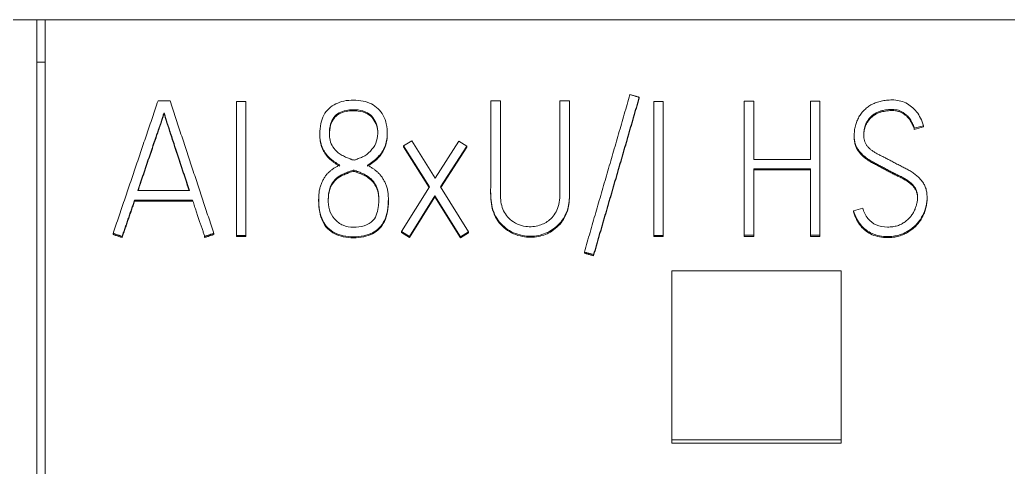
# Model space of a CAD drawing. Header units: millimetres. Extents: x 1359 to 3577, y 1336 to 3557.
# Drawn here: x 2824.67 to 2836.35, y 3048.27 to 3053.56 of the extents above; entities that cross this region are included whole.
import ezdxf

# ---------------------------------------------------------------- set-up
doc = ezdxf.new("R2010")
doc.units = ezdxf.units.MM
doc.layers.add('000-PI-Oprema', color=30, linetype='Continuous', lineweight=5)

msp = doc.modelspace()

# ---------------------------------------------------------------- linework, layer by layer
at = {"layer": '000-PI-Oprema', "color": 0, "linetype": 'ByBlock', "lineweight": 0}
for p, q in [((2824.871, 3053.556), (2819.971, 3053.556)), ((2824.971, 3053.556), (2824.871, 3053.556)), ((2849.771, 3053.556), (2824.971, 3053.556)), ((2824.971, 3043.373), (2824.971, 3053.556)), ((2824.971, 3053.056), (2824.871, 3053.056)), ((2831.987, 3052.642), (2831.987, 3052.629)), ((2831.051, 3052.598), (2831.051, 3052.585)), ((2833.228, 3052.593), (2833.228, 3051.011)), ((2833.339, 3052.593), (2833.228, 3052.593)), ((2833.339, 3051.907), (2833.339, 3052.593)), ((2834.122, 3052.593), (2834.009, 3052.593)), ((2834.009, 3052.593), (2834.009, 3051.907)), ((2834.122, 3051.011), (2834.122, 3052.593)), ((2826.375, 3052.457), (2826.375, 3052.444)), ((2831.051, 3052.364), (2831.051, 3052.343)), ((2835.236, 3052.274), (2835.345, 3052.305)), ((2835.236, 3052.262), (2835.345, 3052.292)), ((2835.236, 3052.274), (2835.236, 3052.262)), ((2835.345, 3052.305), (2835.345, 3052.292)), ((2828.215, 3052.211), (2828.215, 3052.199)), ((2829.011, 3052.198), (2829.011, 3052.211)), ((2831.051, 3052.159), (2831.051, 3052.171)), ((2834.526, 3052.185), (2834.526, 3052.172)), ((2829.3, 3052.127), (2829.204, 3052.067)), ((2829.204, 3052.067), (2829.204, 3052.055)), ((2829.204, 3052.067), (2829.511, 3051.581)), ((2829.204, 3052.055), (2829.507, 3051.575)), ((2829.577, 3051.684), (2829.3, 3052.127)), ((2829.857, 3052.122), (2829.577, 3051.684)), ((2829.642, 3051.581), (2829.95, 3052.063)), ((2829.646, 3051.574), (2829.95, 3052.05)), ((2829.95, 3052.063), (2829.857, 3052.122)), ((2829.95, 3052.063), (2829.95, 3052.05)), ((2830.234, 3051.973), (2830.234, 3051.961)), ((2831.051, 3051.913), (2831.051, 3051.9)), ((2834.009, 3051.907), (2833.339, 3051.907)), ((2833.339, 3051.011), (2833.339, 3051.794)), ((2833.339, 3051.794), (2834.009, 3051.794)), ((2834.009, 3051.794), (2834.009, 3051.011)), ((2833.339, 3051.782), (2834.009, 3051.782)), ((2829.511, 3051.581), (2829.178, 3051.057)), ((2829.972, 3051.05), (2829.642, 3051.581)), ((2830.232, 3051.554), (2830.232, 3051.541)), ((2828.201, 3051.437), (2828.201, 3051.424)), ((2829.273, 3050.998), (2829.575, 3051.475)), ((2829.273, 3050.985), (2829.575, 3051.463)), ((2829.575, 3051.475), (2829.877, 3050.993)), ((2829.575, 3051.475), (2829.575, 3051.463)), ((2829.575, 3051.463), (2829.877, 3050.98)), ((2835.387, 3051.447), (2835.387, 3051.46)), ((2826.027, 3051.427), (2826.027, 3051.414)), ((2826.712, 3051.427), (2826.712, 3051.414)), ((2829.025, 3051.422), (2829.025, 3051.434)), ((2834.628, 3051.332), (2834.519, 3051.301)), ((2834.519, 3051.301), (2834.519, 3051.289)), ((2825.774, 3051.033), (2825.774, 3051.02)), ((2825.88, 3050.998), (2825.88, 3050.985)), ((2826.854, 3050.985), (2826.852, 3050.991)), ((2826.854, 3050.998), (2826.854, 3050.985)), ((2826.963, 3051.033), (2826.963, 3051.02)), ((2827.229, 3051.009), (2827.229, 3050.996)), ((2827.34, 3051.009), (2827.34, 3050.996)), ((2829.178, 3051.057), (2829.178, 3051.044)), ((2829.178, 3051.057), (2829.273, 3050.998)), ((2829.178, 3051.044), (2829.273, 3050.985)), ((2829.273, 3050.998), (2829.273, 3050.985)), ((2829.877, 3050.993), (2829.972, 3051.05)), ((2829.877, 3050.98), (2829.972, 3051.038)), ((2829.877, 3050.993), (2829.877, 3050.98)), ((2829.972, 3051.05), (2829.972, 3051.038)), ((2832.158, 3051.009), (2832.158, 3050.996)), ((2832.269, 3051.009), (2832.269, 3050.996)), ((2833.228, 3051.011), (2833.228, 3050.998)), ((2833.228, 3051.011), (2833.339, 3051.011)), ((2833.228, 3050.998), (2833.339, 3050.998)), ((2833.339, 3051.011), (2833.339, 3050.998)), ((2834.009, 3051.011), (2834.009, 3050.998)), ((2834.009, 3051.011), (2834.122, 3051.011)), ((2834.009, 3050.998), (2834.122, 3050.998)), ((2834.122, 3051.011), (2834.122, 3050.998)), ((2831.339, 3050.813), (2831.339, 3050.8)), ((2831.448, 3050.782), (2831.448, 3050.769)), ((2832.371, 3050.592), (2832.371, 3048.593)), ((2834.371, 3050.592), (2832.371, 3050.592)), ((2834.371, 3048.593), (2834.371, 3050.592)), ((2832.371, 3048.593), (2832.371, 3048.555)), ((2832.371, 3048.593), (2834.371, 3048.593)), ((2832.371, 3048.555), (2834.371, 3048.555)), ((2834.371, 3048.593), (2834.371, 3048.555))]:
    msp.add_line(p, q, dxfattribs=at)
for points, knots in [([(2824.871, 3053.556), (2824.871, 3052.471), (2824.871, 3048.868), (2824.871, 3045.263), (2824.871, 3042.742)], [0, 0, 0, 0, 0.301146, 1, 1, 1, 1]), ([(2828.452, 3051.841), (2828.443, 3051.846), (2828.424, 3051.856), (2828.395, 3051.874), (2828.367, 3051.893), (2828.34, 3051.915), (2828.314, 3051.94), (2828.29, 3051.968), (2828.269, 3051.999), (2828.25, 3052.034), (2828.235, 3052.072), (2828.223, 3052.114), (2828.216, 3052.16), (2828.213, 3052.233), (2828.221, 3052.326), (2828.256, 3052.431), (2828.32, 3052.511), (2828.403, 3052.567), (2828.503, 3052.601), (2828.613, 3052.61), (2828.723, 3052.6), (2828.824, 3052.567), (2828.908, 3052.509), (2828.97, 3052.427), (2829.005, 3052.321), (2829.014, 3052.219), (2829.007, 3052.128), (2828.985, 3052.058), (2828.95, 3051.992), (2828.902, 3051.932), (2828.843, 3051.88), (2828.798, 3051.851), (2828.774, 3051.838)], [0, 0, 0, 0, 0.014556, 0.029567, 0.045073, 0.06094, 0.077119, 0.093748, 0.110887, 0.128668, 0.147296, 0.166948, 0.187898, 0.210413, 0.266348, 0.314631, 0.359149, 0.40325, 0.449199, 0.499993, 0.551851, 0.598383, 0.642757, 0.687636, 0.736493, 0.793087, 0.826472, 0.85944, 0.893283, 0.927929, 0.963171, 1, 1, 1, 1]), ([(2835.345, 3052.305), (2835.335, 3052.336), (2835.313, 3052.393), (2835.266, 3052.47), (2835.207, 3052.531), (2835.137, 3052.576), (2835.058, 3052.604), (2834.98, 3052.611), (2834.909, 3052.607), (2834.847, 3052.597), (2834.789, 3052.581), (2834.736, 3052.558), (2834.689, 3052.529), (2834.647, 3052.494), (2834.611, 3052.454), (2834.581, 3052.408), (2834.557, 3052.358), (2834.539, 3052.303), (2834.528, 3052.244), (2834.525, 3052.185), (2834.528, 3052.13), (2834.539, 3052.082), (2834.559, 3052.04), (2834.585, 3052.004), (2834.615, 3051.97), (2834.65, 3051.939), (2834.689, 3051.911), (2834.731, 3051.884), (2834.776, 3051.86), (2834.823, 3051.837), (2834.87, 3051.812), (2834.916, 3051.786), (2834.961, 3051.762), (2835.006, 3051.739), (2835.049, 3051.719), (2835.09, 3051.699), (2835.129, 3051.677), (2835.164, 3051.654), (2835.195, 3051.63), (2835.222, 3051.603), (2835.245, 3051.574), (2835.262, 3051.54), (2835.272, 3051.502), (2835.275, 3051.462), (2835.272, 3051.424), (2835.266, 3051.386), (2835.255, 3051.347), (2835.241, 3051.307), (2835.22, 3051.269), (2835.194, 3051.232), (2835.163, 3051.198), (2835.126, 3051.169), (2835.084, 3051.142), (2835.035, 3051.122), (2834.979, 3051.11), (2834.894, 3051.105), (2834.784, 3051.12), (2834.677, 3051.205), (2834.637, 3051.287), (2834.628, 3051.332)], [0, 0, 0, 0, 0.029502, 0.056552, 0.082213, 0.107035, 0.131706, 0.157625, 0.177725, 0.196768, 0.215008, 0.232485, 0.249262, 0.265692, 0.282067, 0.298646, 0.315747, 0.333416, 0.35172, 0.370963, 0.387214, 0.402039, 0.415923, 0.429557, 0.443355, 0.457518, 0.472137, 0.48722, 0.502837, 0.518847, 0.535063, 0.551489, 0.567151, 0.582304, 0.596956, 0.611001, 0.624363, 0.637091, 0.649186, 0.660727, 0.671894, 0.683121, 0.695107, 0.708316, 0.719066, 0.730707, 0.743348, 0.756492, 0.769735, 0.783289, 0.797204, 0.811603, 0.826753, 0.842746, 0.859925, 0.878764, 0.920226, 0.957605, 1, 1, 1, 1]), ([(2828.613, 3051.9), (2828.617, 3051.899), (2828.637, 3051.9), (2828.671, 3051.92), (2828.739, 3051.939), (2828.815, 3052.004), (2828.885, 3052.093), (2828.904, 3052.213), (2828.89, 3052.345), (2828.801, 3052.463), (2828.686, 3052.491), (2828.6, 3052.496), (2828.524, 3052.489), (2828.441, 3052.461), (2828.373, 3052.405), (2828.334, 3052.315), (2828.326, 3052.229), (2828.331, 3052.144), (2828.355, 3052.07), (2828.402, 3052.009), (2828.455, 3051.968), (2828.497, 3051.945), (2828.536, 3051.927), (2828.563, 3051.916), (2828.59, 3051.908), (2828.603, 3051.901), (2828.613, 3051.9)], [0, 0, 0, 0, 0.007812, 0.03125, 0.0625, 0.125, 0.1875, 0.25, 0.3125, 0.40625, 0.46875, 0.5, 0.546875, 0.59375, 0.640625, 0.6875, 0.75, 0.78125, 0.828125, 0.875, 0.90625, 0.9375, 0.953125, 0.976562, 0.984375, 1, 1, 1, 1]), ([(2830.234, 3052.598), (2830.234, 3052.528), (2830.234, 3052.371), (2830.234, 3052.131), (2830.234, 3051.893), (2830.236, 3051.677), (2830.228, 3051.47), (2830.258, 3051.257), (2830.402, 3051.082), (2830.596, 3050.996), (2830.793, 3050.997), (2830.969, 3051.066), (2831.092, 3051.192), (2831.162, 3051.354), (2831.165, 3051.543), (2831.164, 3051.774), (2831.164, 3052.045), (2831.164, 3052.31), (2831.164, 3052.496), (2831.164, 3052.583), (2831.164, 3052.598)], [0, 0, 0, 0, 0.056588, 0.12618, 0.193845, 0.248988, 0.301001, 0.361119, 0.417663, 0.475034, 0.525525, 0.571601, 0.623134, 0.662261, 0.7114, 0.774249, 0.84962, 0.929927, 0.98784, 1, 1, 1, 1]), ([(2831.051, 3052.598), (2831.051, 3052.555), (2831.051, 3052.456), (2831.051, 3052.288), (2831.051, 3052.067), (2831.05, 3051.81), (2831.052, 3051.556), (2831.047, 3051.335), (2830.943, 3051.189), (2830.804, 3051.117), (2830.632, 3051.102), (2830.458, 3051.177), (2830.352, 3051.339), (2830.346, 3051.511), (2830.348, 3051.687), (2830.347, 3051.894), (2830.347, 3052.148), (2830.347, 3052.391), (2830.347, 3052.543), (2830.347, 3052.598)], [0, 0, 0, 0, 0.037912, 0.088194, 0.15005, 0.235584, 0.316728, 0.37904, 0.427403, 0.467304, 0.515197, 0.575318, 0.625401, 0.679015, 0.724908, 0.783705, 0.863784, 0.951314, 1, 1, 1, 1]), ([(2834.519, 3051.301), (2834.528, 3051.27), (2834.551, 3051.211), (2834.6, 3051.133), (2834.663, 3051.071), (2834.739, 3051.027), (2834.825, 3051), (2834.91, 3050.993), (2834.988, 3050.998), (2835.054, 3051.012), (2835.115, 3051.034), (2835.17, 3051.064), (2835.22, 3051.1), (2835.263, 3051.141), (2835.3, 3051.186), (2835.331, 3051.236), (2835.356, 3051.29), (2835.374, 3051.346), (2835.385, 3051.403), (2835.388, 3051.46), (2835.384, 3051.517), (2835.372, 3051.57), (2835.351, 3051.616), (2835.322, 3051.657), (2835.29, 3051.694), (2835.252, 3051.727), (2835.21, 3051.757), (2835.165, 3051.784), (2835.117, 3051.809), (2835.068, 3051.833), (2835.019, 3051.858), (2834.972, 3051.884), (2834.927, 3051.907), (2834.885, 3051.929), (2834.844, 3051.949), (2834.805, 3051.969), (2834.77, 3051.989), (2834.738, 3052.01), (2834.71, 3052.032), (2834.685, 3052.057), (2834.665, 3052.083), (2834.65, 3052.113), (2834.641, 3052.146), (2834.638, 3052.192), (2834.641, 3052.245), (2834.653, 3052.302), (2834.675, 3052.35), (2834.702, 3052.389), (2834.733, 3052.421), (2834.767, 3052.447), (2834.803, 3052.466), (2834.84, 3052.48), (2834.878, 3052.488), (2834.913, 3052.493), (2834.945, 3052.496), (2834.978, 3052.497), (2835.013, 3052.495), (2835.049, 3052.488), (2835.082, 3052.474), (2835.11, 3052.458), (2835.136, 3052.438), (2835.159, 3052.417), (2835.178, 3052.393), (2835.195, 3052.369), (2835.208, 3052.344), (2835.22, 3052.32), (2835.229, 3052.296), (2835.234, 3052.281), (2835.236, 3052.274)], [0, 0, 0, 0, 0.030216, 0.057834, 0.084112, 0.110126, 0.13699, 0.166062, 0.187444, 0.207786, 0.227532, 0.246694, 0.265147, 0.28321, 0.301078, 0.318906, 0.33698, 0.354995, 0.372624, 0.390132, 0.408102, 0.424528, 0.439934, 0.454952, 0.469937, 0.485134, 0.500714, 0.516729, 0.533253, 0.550073, 0.566929, 0.583824, 0.598837, 0.613277, 0.627146, 0.64033, 0.652736, 0.664395, 0.675364, 0.685785, 0.695827, 0.705789, 0.716159, 0.727332, 0.74751, 0.765141, 0.780786, 0.795151, 0.808601, 0.821478, 0.833928, 0.845962, 0.857807, 0.868933, 0.878649, 0.88698, 0.899043, 0.910208, 0.920757, 0.930874, 0.940594, 0.950061, 0.959303, 0.96829, 0.9771, 0.985473, 0.993098, 1, 1, 1, 1]), ([(2826.375, 3052.457), (2826.372, 3052.449), (2826.365, 3052.427), (2826.352, 3052.387), (2826.334, 3052.333), (2826.312, 3052.268), (2826.287, 3052.194), (2826.259, 3052.113), (2826.229, 3052.025), (2826.197, 3051.932), (2826.164, 3051.835), (2826.131, 3051.736), (2826.097, 3051.637), (2826.075, 3051.572), (2826.064, 3051.539)], [0, 0, 0, 0, 0.027278, 0.070772, 0.130481, 0.202611, 0.283368, 0.372754, 0.469089, 0.570695, 0.677572, 0.786406, 0.893882, 1, 1, 1, 1]), ([(2826.375, 3052.444), (2826.372, 3052.436), (2826.365, 3052.414), (2826.352, 3052.374), (2826.334, 3052.32), (2826.312, 3052.255), (2826.287, 3052.181), (2826.259, 3052.1), (2826.229, 3052.012), (2826.197, 3051.919), (2826.164, 3051.822), (2826.131, 3051.723), (2826.099, 3051.628), (2826.078, 3051.567), (2826.069, 3051.539)], [0, 0, 0, 0, 0.027661, 0.071766, 0.132313, 0.205456, 0.287346, 0.377986, 0.475674, 0.578706, 0.687084, 0.797446, 0.90643, 1, 1, 1, 1]), ([(2826.675, 3051.539), (2826.664, 3051.572), (2826.643, 3051.637), (2826.611, 3051.736), (2826.578, 3051.835), (2826.546, 3051.932), (2826.515, 3052.025), (2826.487, 3052.113), (2826.46, 3052.194), (2826.436, 3052.268), (2826.415, 3052.333), (2826.398, 3052.387), (2826.385, 3052.427), (2826.378, 3052.449), (2826.375, 3052.457)], [0, 0, 0, 0, 0.106064, 0.213567, 0.322511, 0.429491, 0.5311, 0.627338, 0.716604, 0.797292, 0.869405, 0.929132, 0.972664, 1, 1, 1, 1]), ([(2826.67, 3051.539), (2826.661, 3051.567), (2826.642, 3051.628), (2826.611, 3051.723), (2826.578, 3051.822), (2826.546, 3051.919), (2826.515, 3052.012), (2826.487, 3052.1), (2826.46, 3052.181), (2826.436, 3052.255), (2826.415, 3052.32), (2826.398, 3052.374), (2826.385, 3052.414), (2826.378, 3052.436), (2826.375, 3052.444)], [0, 0, 0, 0, 0.093515, 0.202527, 0.313001, 0.421482, 0.524517, 0.622107, 0.712625, 0.794447, 0.867572, 0.928138, 0.97228, 1, 1, 1, 1]), ([(2828.899, 3052.21), (2828.899, 3052.245), (2828.888, 3052.336), (2828.801, 3052.451), (2828.686, 3052.479), (2828.6, 3052.483), (2828.524, 3052.477), (2828.441, 3052.449), (2828.373, 3052.392), (2828.335, 3052.303), (2828.328, 3052.238), (2828.328, 3052.201)], [0, 0, 0, 0, 0.114744, 0.30519, 0.432154, 0.495636, 0.590859, 0.686082, 0.781305, 0.876528, 1, 1, 1, 1]), ([(2834.639, 3052.177), (2834.639, 3052.196), (2834.642, 3052.235), (2834.653, 3052.289), (2834.675, 3052.337), (2834.702, 3052.376), (2834.733, 3052.408), (2834.767, 3052.434), (2834.803, 3052.453), (2834.84, 3052.467), (2834.878, 3052.475), (2834.913, 3052.48), (2834.945, 3052.483), (2834.978, 3052.484), (2835.013, 3052.482), (2835.049, 3052.475), (2835.082, 3052.462), (2835.11, 3052.445), (2835.136, 3052.426), (2835.159, 3052.404), (2835.178, 3052.381), (2835.195, 3052.356), (2835.208, 3052.331), (2835.22, 3052.307), (2835.229, 3052.284), (2835.234, 3052.269), (2835.236, 3052.262)], [0, 0, 0, 0, 0.065823, 0.131059, 0.188942, 0.242091, 0.291852, 0.339495, 0.385558, 0.430084, 0.473906, 0.515072, 0.551021, 0.581842, 0.626473, 0.667782, 0.706813, 0.744244, 0.780205, 0.815232, 0.849428, 0.882676, 0.915274, 0.946254, 0.974465, 1, 1, 1, 1]), ([(2828.452, 3051.828), (2828.443, 3051.833), (2828.424, 3051.843), (2828.395, 3051.861), (2828.367, 3051.881), (2828.34, 3051.902), (2828.314, 3051.928), (2828.29, 3051.955), (2828.269, 3051.987), (2828.25, 3052.021), (2828.235, 3052.059), (2828.223, 3052.101), (2828.216, 3052.147), (2828.215, 3052.181), (2828.215, 3052.199), (2828.215, 3052.201)], [0, 0, 0, 0, 0.068397, 0.138937, 0.211797, 0.286356, 0.362379, 0.440519, 0.521055, 0.604608, 0.692141, 0.784485, 0.882929, 0.988726, 1, 1, 1, 1]), ([(2829.011, 3052.201), (2829.011, 3052.197), (2829.011, 3052.168), (2829.007, 3052.116), (2828.985, 3052.045), (2828.95, 3051.979), (2828.902, 3051.919), (2828.843, 3051.867), (2828.798, 3051.838), (2828.774, 3051.826)], [0, 0, 0, 0, 0.025577, 0.182798, 0.338056, 0.497434, 0.660595, 0.826558, 1, 1, 1, 1]), ([(2830.232, 3051.541), (2830.232, 3051.516), (2830.234, 3051.417), (2830.258, 3051.245), (2830.402, 3051.069), (2830.596, 3050.984), (2830.793, 3050.985), (2830.969, 3051.053), (2831.092, 3051.179), (2831.162, 3051.341), (2831.165, 3051.531), (2831.164, 3051.762), (2831.164, 3051.97), (2831.164, 3052.1), (2831.164, 3052.137)], [0, 0, 0, 0, 0.033223, 0.13371, 0.228223, 0.324119, 0.408514, 0.48553, 0.571667, 0.637068, 0.719204, 0.824256, 0.950238, 1, 1, 1, 1]), ([(2834.526, 3052.178), (2834.526, 3052.175), (2834.526, 3052.154), (2834.528, 3052.118), (2834.539, 3052.07), (2834.559, 3052.028), (2834.585, 3051.991), (2834.615, 3051.957), (2834.65, 3051.926), (2834.689, 3051.898), (2834.731, 3051.871), (2834.776, 3051.847), (2834.823, 3051.824), (2834.87, 3051.799), (2834.916, 3051.773), (2834.961, 3051.749), (2835.006, 3051.726), (2835.049, 3051.706), (2835.09, 3051.686), (2835.129, 3051.664), (2835.164, 3051.642), (2835.195, 3051.617), (2835.222, 3051.59), (2835.245, 3051.561), (2835.262, 3051.528), (2835.272, 3051.489), (2835.274, 3051.463), (2835.274, 3051.449)], [0, 0, 0, 0, 0.008262, 0.056111, 0.099761, 0.14064, 0.180782, 0.221408, 0.263107, 0.306149, 0.350557, 0.396538, 0.443676, 0.491422, 0.539784, 0.585899, 0.630514, 0.673652, 0.715005, 0.754346, 0.79182, 0.827432, 0.861414, 0.894293, 0.927346, 0.962637, 1, 1, 1, 1]), ([(2828.774, 3051.838), (2828.784, 3051.833), (2828.804, 3051.823), (2828.834, 3051.805), (2828.863, 3051.785), (2828.892, 3051.762), (2828.919, 3051.735), (2828.944, 3051.704), (2828.967, 3051.67), (2828.987, 3051.632), (2829.004, 3051.59), (2829.016, 3051.544), (2829.023, 3051.494), (2829.026, 3051.411), (2829.019, 3051.305), (2828.985, 3051.187), (2828.922, 3051.096), (2828.836, 3051.035), (2828.73, 3050.999), (2828.612, 3050.99), (2828.495, 3050.999), (2828.39, 3051.035), (2828.304, 3051.097), (2828.241, 3051.188), (2828.207, 3051.307), (2828.2, 3051.413), (2828.203, 3051.496), (2828.21, 3051.546), (2828.221, 3051.591), (2828.237, 3051.632), (2828.256, 3051.67), (2828.277, 3051.704), (2828.301, 3051.735), (2828.328, 3051.762), (2828.357, 3051.786), (2828.388, 3051.807), (2828.42, 3051.825), (2828.441, 3051.836), (2828.452, 3051.841)], [0, 0, 0, 0, 0.013971, 0.028402, 0.043336, 0.058719, 0.0746, 0.091138, 0.108303, 0.126121, 0.144793, 0.164595, 0.185892, 0.208937, 0.268471, 0.31829, 0.36183, 0.40395, 0.448807, 0.499659, 0.550001, 0.594568, 0.636606, 0.68023, 0.730342, 0.790387, 0.813379, 0.834502, 0.85399, 0.872294, 0.889768, 0.906584, 0.922873, 0.938755, 0.95442, 0.969879, 0.985049, 1, 1, 1, 1]), ([(2828.62, 3051.778), (2828.617, 3051.778), (2828.612, 3051.779), (2828.597, 3051.772), (2828.569, 3051.768), (2828.525, 3051.746), (2828.462, 3051.724), (2828.383, 3051.667), (2828.322, 3051.564), (2828.313, 3051.44), (2828.317, 3051.308), (2828.384, 3051.201), (2828.484, 3051.117), (2828.614, 3051.101), (2828.739, 3051.113), (2828.847, 3051.173), (2828.894, 3051.269), (2828.908, 3051.352), (2828.912, 3051.425), (2828.911, 3051.492), (2828.899, 3051.554), (2828.873, 3051.612), (2828.84, 3051.659), (2828.8, 3051.694), (2828.765, 3051.717), (2828.737, 3051.732), (2828.711, 3051.744), (2828.687, 3051.755), (2828.667, 3051.762), (2828.65, 3051.768), (2828.635, 3051.773), (2828.625, 3051.777), (2828.62, 3051.778)], [0, 0, 0, 0, 0.003906, 0.007812, 0.023438, 0.046875, 0.078125, 0.125, 0.1875, 0.25, 0.3125, 0.375, 0.4375, 0.5, 0.5625, 0.625, 0.671875, 0.71875, 0.75, 0.78125, 0.820312, 0.84375, 0.875, 0.90625, 0.921875, 0.9375, 0.953125, 0.964844, 0.976562, 0.984375, 0.992188, 1, 1, 1, 1]), ([(2828.62, 3051.765), (2828.617, 3051.766), (2828.612, 3051.766), (2828.597, 3051.76), (2828.569, 3051.756), (2828.525, 3051.733), (2828.462, 3051.712), (2828.383, 3051.654), (2828.322, 3051.552), (2828.316, 3051.463), (2828.315, 3051.414), (2828.315, 3051.408)], [0, 0, 0, 0, 0.015104, 0.030208, 0.090623, 0.181247, 0.302078, 0.483325, 0.724988, 0.966651, 1, 1, 1, 1]), ([(2828.912, 3051.422), (2828.912, 3051.44), (2828.91, 3051.483), (2828.899, 3051.542), (2828.873, 3051.599), (2828.84, 3051.647), (2828.8, 3051.681), (2828.765, 3051.704), (2828.737, 3051.719), (2828.711, 3051.732), (2828.687, 3051.742), (2828.667, 3051.749), (2828.65, 3051.756), (2828.635, 3051.76), (2828.625, 3051.764), (2828.62, 3051.765)], [0, 0, 0, 0, 0.106174, 0.265786, 0.361553, 0.489242, 0.616932, 0.680776, 0.744621, 0.808466, 0.856349, 0.904233, 0.936155, 0.968078, 1, 1, 1, 1]), ([(2834.519, 3051.289), (2834.528, 3051.257), (2834.551, 3051.198), (2834.6, 3051.12), (2834.663, 3051.058), (2834.739, 3051.014), (2834.825, 3050.988), (2834.91, 3050.981), (2834.988, 3050.985), (2835.054, 3050.999), (2835.115, 3051.022), (2835.17, 3051.052), (2835.22, 3051.087), (2835.263, 3051.128), (2835.3, 3051.174), (2835.331, 3051.224), (2835.356, 3051.277), (2835.374, 3051.333), (2835.385, 3051.39), (2835.387, 3051.429), (2835.387, 3051.448), (2835.387, 3051.449)], [0, 0, 0, 0, 0.077352, 0.148056, 0.215328, 0.281923, 0.350695, 0.425118, 0.479856, 0.531932, 0.582482, 0.631538, 0.678776, 0.725017, 0.770759, 0.816399, 0.862669, 0.908787, 0.953917, 0.998739, 1, 1, 1, 1]), ([(2826.854, 3050.998), (2826.85, 3051.011), (2826.842, 3051.038), (2826.828, 3051.08), (2826.813, 3051.122), (2826.798, 3051.165), (2826.783, 3051.21), (2826.766, 3051.259), (2826.749, 3051.311), (2826.731, 3051.368), (2826.719, 3051.407), (2826.712, 3051.427)], [0, 0, 0, 0, 0.091427, 0.189007, 0.292759, 0.387174, 0.491688, 0.606301, 0.72982, 0.861052, 1, 1, 1, 1]), ([(2829.025, 3051.42), (2829.025, 3051.375), (2829.018, 3051.29), (2828.985, 3051.175), (2828.922, 3051.084), (2828.836, 3051.022), (2828.73, 3050.987), (2828.612, 3050.977), (2828.495, 3050.987), (2828.39, 3051.022), (2828.304, 3051.084), (2828.241, 3051.175), (2828.208, 3051.292), (2828.201, 3051.377), (2828.201, 3051.423)], [0, 0, 0, 0, 0.098032, 0.184613, 0.260281, 0.333482, 0.411438, 0.499815, 0.587305, 0.664757, 0.737815, 0.813629, 0.90072, 1, 1, 1, 1])]:
    msp.add_open_spline(points, degree=3, knots=knots, dxfattribs=at)
for points in [[(2831.878, 3052.673), (2831.339, 3050.813)], [(2831.448, 3050.782), (2831.987, 3052.642)], [(2831.448, 3050.769), (2831.987, 3052.629)], [(2831.987, 3052.642), (2831.878, 3052.673)], [(2825.774, 3051.033), (2826.304, 3052.598)], [(2826.304, 3052.598), (2826.446, 3052.598)], [(2826.446, 3052.598), (2826.963, 3051.033)], [(2827.229, 3052.591), (2827.34, 3052.591)], [(2827.229, 3051.009), (2827.229, 3052.591)], [(2827.34, 3052.591), (2827.34, 3051.009)], [(2830.347, 3052.598), (2830.234, 3052.598)], [(2831.164, 3052.598), (2831.051, 3052.598)], [(2832.158, 3051.009), (2832.158, 3052.591)], [(2832.158, 3052.591), (2832.269, 3052.591)], [(2832.269, 3052.591), (2832.269, 3051.009)], [(2826.064, 3051.539), (2826.675, 3051.539)], [(2826.027, 3051.427), (2825.88, 3050.998)], [(2826.027, 3051.414), (2825.88, 3050.985)], [(2826.712, 3051.427), (2826.027, 3051.427)], [(2826.712, 3051.414), (2826.027, 3051.414)], [(2825.88, 3050.998), (2825.774, 3051.033)], [(2825.88, 3050.985), (2825.774, 3051.02)], [(2826.963, 3051.033), (2826.854, 3050.998)], [(2826.963, 3051.02), (2826.854, 3050.985)], [(2827.34, 3051.009), (2827.229, 3051.009)], [(2827.34, 3050.996), (2827.229, 3050.996)], [(2832.269, 3051.009), (2832.158, 3051.009)], [(2832.269, 3050.996), (2832.158, 3050.996)], [(2831.339, 3050.813), (2831.448, 3050.782)], [(2831.339, 3050.8), (2831.448, 3050.769)]]:
    msp.add_open_spline(points, degree=1, dxfattribs=at)

doc.saveas('drawing.dxf')
